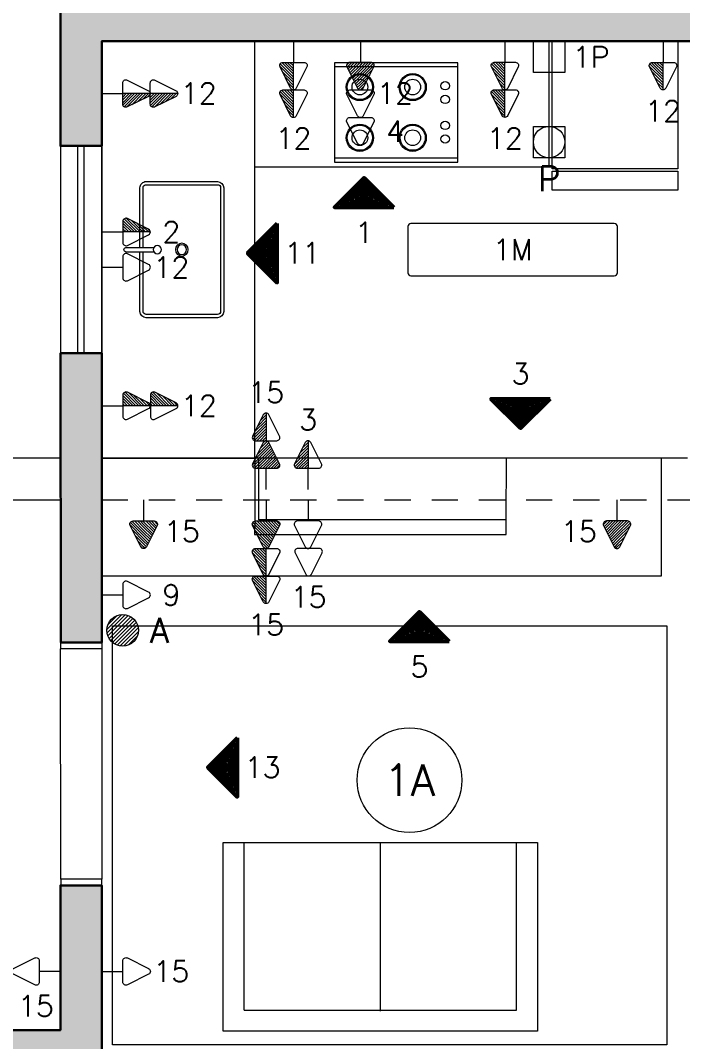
# Model space of a CAD drawing. Extents: x 0 to 175, y -16 to 63.
# Drawn here: x 53.84 to 57, y 22.375 to 27.249 of the extents above; entities that cross this region are included whole.
import ezdxf
from ezdxf.enums import TextEntityAlignment as Align

# ---------------------------------------------------------------- set-up
doc = ezdxf.new("R2010")
doc.units = 0
doc.header["$LTSCALE"] = 0.5
doc.header["$MEASUREMENT"] = 0
doc.linetypes.add('HIDDEN', pattern=[0.375, 0.25, -0.125])
doc.layers.get('0').update_dxf_attribs({"linetype": 'CONTINUOUS'})
doc.layers.add('ARQ - HATCH 01', color=172, linetype='CONTINUOUS', transparency=0.6)
for name, color, linetype, lineweight in [('ARQ - JAN01', 2, 'CONTINUOUS', 20), ('ARQ - PAR01', 172, 'CONTINUOUS', 30), ('ARQ - PAR02', 132, 'CONTINUOUS', 20), ('ARQ - POR01', 20, 'CONTINUOUS', 20), ('ELE01 - INTER', 100, 'CONTINUOUS', 15), ('ELE01 - INTER TXT', 100, 'CONTINUOUS', 9), ('ELE01 - LAMP', 50, 'CONTINUOUS', 20), ('ELE01 - LAMP TXT', 100, 'CONTINUOUS', 15), ('ELE01 - TOM 127V', 130, 'CONTINUOUS', 15), ('ELE01 - TOM 127V TXT', 130, 'CONTINUOUS', 15), ('ELE01 - TOM 220V', 242, 'CONTINUOUS', 15), ('ELE01 - TOM 220V TXT', 242, 'CONTINUOUS', 15), ('ELV00 - AUX01', 1, 'CONTINUOUS', 50), ('ELV01 - TXT02', 2, 'CONTINUOUS', 20)]:
    doc.layers.add(name, color=color, linetype=linetype, lineweight=lineweight)
for name, color, linetype, lineweight, transparency in [('ARQ - PISO', 121, 'CONTINUOUS', 9, 0.45), ('ARQ01', 144, 'CONTINUOUS', 9, 0.5), ('ELE01 - INTER HATCH', 100, 'CONTINUOUS', 15, 0.45)]:
    doc.layers.add(name, color=color, linetype=linetype, lineweight=lineweight, transparency=transparency)
doc.layers.add('ELE - GERAL', color=50, linetype='CONTINUOUS')
doc.styles.add('ROMANS', font='romans.shx')
doc.styles.get("Standard").update_dxf_attribs({"font": 'romans.shx'})
pattern_1 = [(314.9999999999988, (0, 0), (0.006629126073624026, 0.00662912607362374), [])]
pattern_2 = [(45, (0, 0), (-0.006629126073623883, 0.006629126073623883), [])]

# ---------------------------------------------------------------- blocks, each defined once
blk = doc.blocks.new('cuba')
for p, q in [((2011.101684271169, 1359.458452792846), (2010.761684271169, 1359.458452792846)), ((2010.731684271169, 1359.428452792846), (2010.731684271169, 1358.838452792846)), ((2010.746684271169, 1359.428452792846), (2010.746684271169, 1358.838452792846)), ((2011.101684271169, 1359.443452792846), (2010.761684271169, 1359.443452792846)), ((2011.116684271169, 1359.143443657885), (2011.116684271169, 1359.428443657666)), ((2011.131684271169, 1359.143443657885), (2011.131684271169, 1359.428434522915)), ((2011.19830642681, 1359.143443657885), (2011.065062115528, 1359.143443657886)), ((2011.19830642681, 1359.123443657876), (2011.065062115528, 1359.123443657876)), ((2011.116684271169, 1358.838452792846), (2011.116684271169, 1359.123443657876)), ((2011.131684271169, 1358.838452792846), (2011.131684271169, 1359.123443657876)), ((2010.761684271169, 1358.823452792846), (2011.101684271169, 1358.823452792846)), ((2010.761684271169, 1358.808452792846), (2011.101684271169, 1358.808452792846))]:
    blk.add_line(p, q)
for centre, radius in [((2010.931684271169, 1359.133504556221), 0.03048726652164079), ((2010.931684271169, 1359.133504556221), 0.02286544989123059), ((2011.04830642681, 1359.13344365788), 0.0195128958512214)]:
    blk.add_circle(centre, radius)
for centre, radius, start, end in [((2010.761684271169, 1359.428452792846), 0.03, 90, 180), ((2011.101684271169, 1359.428452792846), 0.03, 359.9651070061066, 90), ((2010.761684271169, 1359.428452792846), 0.015, 90, 180), ((2011.101684271169, 1359.428452792846), 0.015, 359.9651061888444, 90), ((2011.19830642681, 1359.13344365788), 0.01000000000476575, 270.0000000001303, 90.00000000013027), ((2010.761684271169, 1358.838452792846), 0.03, 180, 270), ((2010.761684271169, 1358.838452792846), 0.015, 180, 270), ((2011.101684271169, 1358.838452792846), 0.03, 270, 0), ((2011.101684271169, 1358.838452792846), 0.015, 270, 0)]:
    blk.add_arc(centre, radius, start, end)
blk = doc.blocks.new('*U310')
at = {"layer": 'ARQ - HATCH 01'}
h = blk.add_hatch(color=256, dxfattribs=at)
h.dxf.hatch_style = 1
h.paths.add_polyline_path([(2.531792526361556, 5.789666540174508), (2.400000000000005, 5.789798994974873), (2.400000000000005, 5.980000000000004), (2.200000000000017, 5.97999999999999), (2.200000000000017, 5.789999999999992), (2.102917818645934, 5.789999999999992), (2.102917818645934, 5.640000000000001), (2.531792526361556, 5.640000000000001)])
h.paths.add_polyline_path([(2.400000000000005, 7.129999999999981), (2.200000000000017, 7.129999999999981), (2.200000000000017, 6.779999999999995), (2.400000000000005, 6.779999999999995)])
h.paths.add_polyline_path([(12.15000000000001, 0.9882359776091931), (12.15000000000001, 5.780000000000001), (3.432092464206186, 5.789798994974873), (3.432092464206186, 5.639999999999986), (12.00000000000001, 5.639999999999986), (12.00000000000002, 1.13538374244466), (11.30673309611276, 1.13538374244466), (11.30673309611277, 0.9853837424446681), (12.00000000000001, 0.9882359776091931)])
h.paths.add_polyline_path([(9.470000000000013, 4.760000000000005), (8.539732668338658, 4.760000000000005), (8.539732668338644, 4.63000000000001), (9.240000000000009, 4.63000000000001), (9.240000000000009, 1.140000000000001), (8.940000000000012, 1.140000000000001), (8.940000000000012, 0.9882359776092082), (9.926251147672389, 0.9882359776092073), (9.92673309611277, 1.13538374244466), (9.470000000000013, 1.13538374244466)], flags=17)
h.paths.add_polyline_path([(7.700000000000016, 4.63000000000001), (7.739732668338653, 4.63000000000001), (7.739732668338654, 4.760000000000005), (7.570000000000022, 4.760000000000005), (7.570000000000022, 0.1499999999999915), (7.020000000000009, 0.1500000000000057), (7.020000000000024, 1.4210854715202e-14), (7.720000000000027, 1.332267629550188e-14), (7.720000000000027, 0.9882359776092065), (7.950000000000017, 0.9882359776092065), (7.950000000000017, 1.140000000000001), (7.700000000000017, 1.140000000000001)])
h.paths.add_polyline_path([(5.059999999999995, 1.270000000000011), (4.240139389066503, 1.269999999999997), (4.240139389066503, 1.072717872125835), (4.930000000000021, 1.072717872125836), (4.930000000000021, 0), (5.640000000000029, 0), (5.640000000000015, 0.1499999999999915), (5.060000000000016, 0.1499999999999915)])
h.paths.add_polyline_path([(0.2100000000000075, 5.640000000000001), (0.1300000000000092, 5.640000000000001), (0.1300000000000092, 6.97999999999999), (0.2199999999999984, 6.980000000000024), (0.2200000000000126, 7.129999999999995), (0, 7.129999999999995), (-4.440892098500626e-16, 1.072717872125836), (0.7100000000000075, 1.072717872125835), (0.7100000000000075, 1.269999999999996), (0.2100000000000075, 1.269999999999996)])
h.paths.add_polyline_path([(3.080000000000012, 1.269999999999996), (2.414314189844845, 1.269999999999996), (2.200000000000017, 1.269999999999996), (1.700000000000017, 1.269999999999996), (1.700000000000017, 1.072717872125835), (3.080000000000012, 1.074687612045253)])
h.paths.add_polyline_path([(5.060000000000016, 4.837696401779515), (4.935261200635324, 4.837696401779515), (4.935261200635324, 4.197696401779515), (5.060000000000016, 4.197696401779515)], flags=17)
for p, q in [((4.83526120063533, 3.24957311218616), (4.035261200635333, 3.24957311218616)), ((4.83526120063533, 1.949573112186148), (4.83526120063533, 3.24957311218616)), ((4.035261200635333, 2.599573112186154), (4.83973230797082, 2.599573112186154)), ((4.83526120063533, 1.949573112186148), (4.035261200635333, 1.949573112186148))]:
    blk.add_line(p, q)
at = {"linetype": 'HIDDEN'}
for points in [[(2.199314189844873, 3.940000000000001), (2.199314189844873, 5.640000000000001)], [(2.399314189844873, 1.269999999999996), (2.399314189844873, 5.640000000000001)]]:
    blk.add_lwpolyline(points, dxfattribs=at)
for points in [[(0.8197817497762112, 4.020011761847726), (0.8197817497762112, 3.420011761847732), (0.2106858101551548, 3.420011761847732), (0.2106858101551548, 4.020011761847726)], [(0.8297817497762112, 4.020011761847726), (0.9206858101551576, 4.020011761847726), (0.9206858101551576, 3.420011761847732), (0.8297817497762112, 3.420011761847732)], [(3.000000000000017, 3.967696401779531), (5.000000000000017, 3.967696401779515), (4.999999999999996, 1.321655521081019), (2.999999999999996, 1.321655521081035)], [(2.199314189844873, 3.940000000000001), (2.764314189844845, 3.940000000000001), (2.764314189844845, 1.269999999999996), (2.199314189844873, 1.269999999999996)], [(2.494319210602293, 2.019999999999984), (2.200000000000017, 2.019999999999984), (2.200000000000017, 1.999999999999984), (2.494319210602293, 1.999999999999984), (2.564317908924436, 1.999573112186154), (2.564317908924436, 3.199573112186154), (2.494319210602293, 3.199999999999984)], [(0.3129720420447959, 2.381117698315653), (0.7870279579552082, 2.381117698315653), (0.7870279579552082, 2.970173614226438), (0.3129720420447959, 2.970173614226438)]]:
    blk.add_lwpolyline(points, close=True)
for points in [[(0.810000000000016, 1.999999999999984), (0.810000000000016, 3.404999999999987), (0.2100000000000075, 3.404999999999987)], [(4.935261200635324, 3.349573112186154), (4.935261200635324, 1.849573112186154), (4.035261200635333, 1.849573112186154), (4.035261200635333, 3.349573112186154), (4.935261200635324, 3.349573112186154)], [(2.494319210602293, 3.199999999999984), (2.199314189844873, 3.201799091288805)], [(0.3329720420447959, 2.970173614226438), (0.3329720420447959, 2.381117698315653)], [(0.7670279579552082, 2.381117698315653), (0.7670279579552082, 2.970173614226438)], [(0.2100000000000075, 1.269999999999996), (2.200000000000017, 1.269999999999996), (2.200000000000017, 1.999999999999984), (0.2100000000000075, 1.999999999999984)]]:
    blk.add_lwpolyline(points)
for centre, radius in [((0.4229720420449232, 2.909159635249067), 0.02), ((0.4879720420449778, 2.909159635249067), 0.02), ((0.6120279579550263, 2.909159635249067), 0.02), ((0.6770279579550809, 2.909159635249067), 0.02), ((0.4289860210224581, 2.754159635248867), 0.065), ((0.4289860210224581, 2.754159635248867), 0.06), ((0.4289860210224581, 2.754159635248867), 0.03749999999999998), ((0.671013978977546, 2.754159635248867), 0.065), ((0.671013978977546, 2.754159635248867), 0.06), ((0.671013978977546, 2.754159635248867), 0.03749999999999998), ((0.4289860210224581, 2.502131677293333), 0.065), ((0.4289860210224581, 2.502131677293333), 0.06), ((0.4289860210224581, 2.502131677293333), 0.03749999999999998), ((0.6710139789773186, 2.502131677293561), 0.065), ((0.6710139789773186, 2.502131677293561), 0.06), ((0.6710139789773186, 2.502131677293561), 0.03749999999999998)]:
    blk.add_circle(centre, radius)
at = {"layer": 'ARQ - JAN01'}
blk.add_lwpolyline([(0.7100000000000075, 1.269999999999996), (0.7100000000000075, 1.072717872125835), (1.700000000000017, 1.072717872125835), (1.700000000000017, 1.269999999999996)], close=True, dxfattribs=at)
for points in [[(1.700000000000016, 1.186358936062916), (0.7100000000000073, 1.186358936062901)], [(1.700000000000017, 1.156358936062916), (0.7100000000000077, 1.156358936062902)]]:
    blk.add_lwpolyline(points, dxfattribs=at)
at = {"layer": 'ARQ - PAR01'}
for points in [[(0.2100000000000075, 5.640000000000001), (0.1300000000000092, 5.640000000000001), (0.1300000000000092, 6.97999999999999), (0.2199999999999984, 6.980000000000024), (0.2200000000000126, 7.129999999999995), (0, 7.129999999999995), (-4.440892098500626e-16, 1.072717872125836), (0.7100000000000075, 1.072717872125835), (0.7100000000000075, 1.269999999999996), (0.2100000000000075, 1.269999999999996)], [(3.080000000000012, 1.269999999999996), (2.414314189844845, 1.269999999999996), (2.200000000000017, 1.269999999999996), (1.700000000000017, 1.269999999999996), (1.700000000000017, 1.072717872125835), (3.080000000000012, 1.074687612045253)], [(5.059999999999995, 1.270000000000011), (4.240139389066503, 1.269999999999997), (4.240139389066503, 1.072717872125835), (4.930000000000021, 1.072717872125836), (4.930000000000021, 0), (5.640000000000029, 0), (5.640000000000015, 0.1499999999999915), (5.060000000000016, 0.1499999999999915)]]:
    blk.add_lwpolyline(points, close=True, dxfattribs=at)
at = {"layer": 'ARQ - PAR02'}
blk.add_lwpolyline([(2.400000000000019, 1.072717872125835), (2.200000000000017, 1.072717872125835), (2.200000000000017, 0.269999999999996), (4.930000000000021, 0.269999999999996), (4.930000000000021, 0.4699999999999847), (2.400000000000019, 0.4699999999999847), (2.400000000000019, 1.072717872125835)], dxfattribs=at)
at = {"layer": 'ARQ - PISO'}
for p, q in [((4.209860610933513, 1.271655521081019), (3.110278778133001, 1.271655521081019)), ((4.209860610933513, 1.074688009958599), (3.110278778133001, 1.073032488877577))]:
    blk.add_line(p, q, dxfattribs=at)
at = {"layer": 'ARQ - POR01'}
for points in [[(3.080000000000012, 1.269999999999996), (3.110278778133001, 1.269999999999996), (3.110278778133001, 1.074688009958599), (3.080000000000012, 1.074688009958599)], [(4.240139389066503, 1.269999999999996), (4.209860610933513, 1.269999999999996), (4.209860610933513, 1.074688009958599), (4.240139389066503, 1.074688009958599)]]:
    blk.add_lwpolyline(points, close=True, dxfattribs=at)
at = {"xscale": -1, "rotation": 90}
blk.add_blockref('cuba', (1360.338452792847, 2012.584045093037), dxfattribs=at)
blk = doc.blocks.new('*U145')
at = {"lineweight": 9}
h = blk.add_hatch(dxfattribs=at)
h.set_pattern_fill('ANSI31', color=256, scale=0.075, angle=-90.00000000000124)
h.set_pattern_definition(pattern_1)
h.paths.add_polyline_path([(-5.004641653690577e-15, -0.2322792761513788, -0.2840790438404123), (-0.013416407864956, -0.2239874800839073), (-0.06414589803358542, -0.122528499746643, -0.5575365158350513), (-0.05072949016846345, -0.1008202958139453), (-2.17323519046193e-15, -0.1008202958139464)])
blk.add_line((-5.003774291952589e-15, -0.2322792761513788), (-2.171500466985953e-15, -0.1008202958139464))
blk.add_lwpolyline([(0, 0), (-2.171500466985953e-15, -0.1008202958139464)])
blk.add_lwpolyline([(0.06414589803374769, -0.1225284997464471), (0.01341640786499391, -0.2239874800839492, -0.6180339887498951), (-0.01341640786500355, -0.2239874800839486), (-0.06414589803375295, -0.1225284997464443, -0.5575365158350511), (-0.05072949016875373, -0.1008202958139453), (0.05072949016874941, -0.1008202958139475, -0.5575365158350514)], format="xyb", close=True)
blk = doc.blocks.new('*U169')
blk.add_lwpolyline([(0.06414589803374758, -0.1225284997464472), (0.01341640786499371, -0.2239874800839492, -0.6180339887498951), (-0.01341640786500375, -0.2239874800839486), (-0.06414589803375306, -0.1225284997464443, -0.5575365158350511), (-0.05072949016875383, -0.1008202958139452), (0.05072949016874932, -0.1008202958139475, -0.5575365158350514)], format="xyb", close=True)
blk = doc.blocks.new('*U147')
at = {"lineweight": 9}
h = blk.add_hatch(dxfattribs=at)
h.set_pattern_fill('ANSI31', color=256, scale=0.075, angle=-90.00000000000124)
h.set_pattern_definition(pattern_1)
h.paths.add_polyline_path([(-4.996003610813204e-15, -0.2322792761513788, -0.2840790438404123), (-0.01341640786495601, -0.2239874800839073), (-0.06414589803358539, -0.122528499746643, -0.5575365158350513), (-0.05072949016846345, -0.1008202958139452), (-2.164934898019055e-15, -0.1008202958139464)])
blk.add_line((-4.996003610813204e-15, -0.2322792761513788), (-2.164934898019055e-15, -0.1008202958139464))
blk.add_lwpolyline([(0.0641458980337477, -0.1225284997464471), (0.0134164078649939, -0.2239874800839492, -0.6180339887498951), (-0.01341640786500356, -0.2239874800839486), (-0.06414589803375292, -0.1225284997464443, -0.5575365158350511), (-0.05072949016875372, -0.1008202958139452), (0.05072949016874942, -0.1008202958139475, -0.5575365158350514)], format="xyb", close=True)
blk = doc.blocks.new('*U170')
blk.add_lwpolyline([(0.0641458980337477, -0.1225284997464471), (0.01341640786499393, -0.2239874800839492, -0.6180339887498951), (-0.01341640786500353, -0.2239874800839486), (-0.06414589803375292, -0.1225284997464443, -0.5575365158350511), (-0.05072949016875372, -0.1008202958139452), (0.05072949016874939, -0.1008202958139475, -0.5575365158350514)], format="xyb", close=True)
blk = doc.blocks.new('*U148')
at = {"lineweight": 9}
h = blk.add_hatch(dxfattribs=at)
h.set_pattern_fill('ANSI31', color=256, scale=0.075)
h.set_pattern_definition(pattern_2)
h.paths.add_polyline_path([(0.2322792761513788, 0, -0.2840790438404123), (0.2239874800839076, -0.01341640786495117), (0.1225284997466444, -0.06414589803358278, -0.5575365158350513), (0.1008202958139464, -0.05072949016846127), (0.1008202958139464, 0)])
blk.add_line((0.2322792761513788, 0), (0.1008202958139464, 0))
blk.add_lwpolyline([(0.1225284997464457, 0.06414589803375031), (0.2239874800839489, 0.01341640786499873, -0.6180339887498951), (0.2239874800839489, -0.01341640786499873), (0.1225284997464457, -0.06414589803375031, -0.5575365158350511), (0.1008202958139464, -0.05072949016875156), (0.1008202958139464, 0.05072949016875158, -0.5575365158350514)], format="xyb", close=True)
blk.add_lwpolyline([(0, 0), (0.1008202958139464, 0)])
blk = doc.blocks.new('*U146')
at = {"lineweight": 9}
h = blk.add_hatch(dxfattribs=at)
h.set_pattern_fill('ANSI31', color=256, scale=0.075)
h.set_pattern_definition(pattern_2)
h.paths.add_polyline_path([(0.2322792761513788, 0, -0.2840790438404123), (0.2239874800839076, -0.01341640786495119), (0.1225284997466444, -0.06414589803358278, -0.5575365158350513), (0.1008202958139464, -0.05072949016846129), (0.1008202958139464, 0)])
blk.add_line((0.2322792761513788, 0), (0.1008202958139464, 0))
blk.add_lwpolyline([(0.1225284997464458, 0.06414589803375031), (0.2239874800839489, 0.01341640786499873, -0.6180339887498951), (0.2239874800839489, -0.01341640786499873), (0.1225284997464457, -0.06414589803375031, -0.5575365158350511), (0.1008202958139464, -0.05072949016875156), (0.1008202958139464, 0.05072949016875161, -0.5575365158350514)], format="xyb", close=True)
blk = doc.blocks.new('*U149')
at = {"lineweight": 9}
h = blk.add_hatch(dxfattribs=at)
h.set_pattern_fill('ANSI31', color=256, scale=0.075, angle=-90.00000000000124)
h.set_pattern_definition(pattern_1)
h.paths.add_polyline_path([(-5.004641653690577e-15, -0.2322792761513788, -0.2840790438404123), (-0.013416407864956, -0.2239874800839073), (-0.06414589803358542, -0.122528499746643, -0.5575365158350513), (-0.05072949016846345, -0.1008202958139453), (-2.17323519046193e-15, -0.1008202958139464)])
h = blk.add_hatch(dxfattribs=at)
h.set_pattern_fill('ANSI31', color=256, scale=0.075, angle=-90.00000000000124)
h.set_pattern_definition(pattern_1)
h.paths.add_polyline_path([(-5.002215476440282e-15, -0.2322792761513788, 0.2840790438404123), (0.01341640786494635, -0.2239874800839079), (0.06414589803358015, -0.1225284997466458, 0.5575365158350513), (0.0507294901684591, -0.1008202958139475), (-2.170809013211634e-15, -0.1008202958139464)])
blk.add_lwpolyline([(0, 0), (-2.171500466985953e-15, -0.1008202958139464)])
blk.add_lwpolyline([(0.06414589803374769, -0.1225284997464471), (0.01341640786499391, -0.2239874800839492, -0.6180339887498951), (-0.01341640786500355, -0.2239874800839486), (-0.06414589803375295, -0.1225284997464443, -0.5575365158350511), (-0.05072949016875373, -0.1008202958139453), (0.05072949016874941, -0.1008202958139475, -0.5575365158350514)], format="xyb", close=True)
blk = doc.blocks.new('*U150')
at = {"lineweight": 9}
h = blk.add_hatch(dxfattribs=at)
h.set_pattern_fill('ANSI31', color=256, scale=0.075, angle=-90.00000000000124)
h.set_pattern_definition(pattern_1)
h.paths.add_polyline_path([(-4.996003610813204e-15, -0.2322792761513788, -0.2840790438404123), (-0.01341640786495601, -0.2239874800839073), (-0.06414589803358539, -0.122528499746643, -0.5575365158350513), (-0.05072949016846345, -0.1008202958139452), (-2.164934898019055e-15, -0.1008202958139464)])
blk.add_line((-4.996003610813204e-15, -0.2322792761513788), (-2.164934898019055e-15, -0.1008202958139464))
blk.add_lwpolyline([(0.06414589803374769, -0.1225284997464471), (0.0134164078649939, -0.2239874800839492, -0.6180339887498951), (-0.01341640786500356, -0.2239874800839486), (-0.06414589803375292, -0.1225284997464443, -0.5575365158350511), (-0.05072949016875372, -0.1008202958139452), (0.05072949016874942, -0.1008202958139475, -0.5575365158350514)], format="xyb", close=True)
blk = doc.blocks.new('*U181')
at = {"lineweight": 9}
h = blk.add_hatch(dxfattribs=at)
h.set_pattern_fill('ANSI31', color=256, scale=0.075, angle=-90.00000000000124)
h.set_pattern_definition(pattern_1)
h.paths.add_polyline_path([(-5.004641653690577e-15, -0.2322792761513788, -0.2840790438404123), (-0.013416407864956, -0.2239874800839073), (-0.06414589803358542, -0.122528499746643, -0.5575365158350513), (-0.05072949016846345, -0.1008202958139453), (-2.17323519046193e-15, -0.1008202958139464)])
blk.add_line((-5.003774291952589e-15, -0.2322792761513788), (-2.171500466985953e-15, -0.1008202958139464))
blk.add_lwpolyline([(0.06414589803374769, -0.1225284997464471), (0.01341640786499391, -0.2239874800839492, -0.6180339887498951), (-0.01341640786500355, -0.2239874800839486), (-0.06414589803375295, -0.1225284997464443, -0.5575365158350511), (-0.05072949016875373, -0.1008202958139453), (0.05072949016874941, -0.1008202958139475, -0.5575365158350514)], format="xyb", close=True)
blk = doc.blocks.new('*U153')
blk.add_lwpolyline([(0, 0), (-2.164934898019055e-15, -0.1008202958139464)])
blk.add_lwpolyline([(0.06414589803374769, -0.1225284997464471), (0.01341640786499392, -0.2239874800839492, -0.6180339887498951), (-0.01341640786500356, -0.2239874800839486), (-0.06414589803375295, -0.1225284997464443, -0.5575365158350511), (-0.05072949016875372, -0.1008202958139453), (0.05072949016874942, -0.1008202958139475, -0.5575365158350514)], format="xyb", close=True)
blk = doc.blocks.new('*U142')
at = {"lineweight": 9}
h = blk.add_hatch(dxfattribs=at)
h.set_pattern_fill('ANSI31', color=256, scale=0.075)
h.set_pattern_definition([(44.99999999999999, (0, 0), (-0.006629126073623883, 0.006629126073623883), [])])
h.paths.add_polyline_path([(0.2322792761513792, 0, -0.2840790438404123), (0.2239874800839079, -0.01341640786495191), (0.122528499746644, -0.06414589803358339, -0.5575365158350513), (0.1008202958139464, -0.05072949016846096), (0.1008202958139464, 0)])
blk.add_line((0.2322792761513792, 0), (0.1008202958139464, 0))
blk.add_lwpolyline([(0.122528499746446, 0.06414589803375037), (0.2239874800839488, 0.01341640786499809, -0.6180339887498951), (0.2239874800839488, -0.01341640786499809), (0.122528499746446, -0.06414589803375037, -0.5575365158350511), (0.1008202958139464, -0.05072949016875228), (0.1008202958139464, 0.05072949016875228, -0.5575365158350514)], format="xyb", close=True)
blk.add_lwpolyline([(0, 0), (0.1008202958139464, 0)])
blk = doc.blocks.new('*U172')
blk.add_lwpolyline([(0.122528499746446, 0.06414589803375037), (0.2239874800839488, 0.01341640786499809, -0.6180339887498951), (0.2239874800839488, -0.01341640786499809), (0.122528499746446, -0.06414589803375037, -0.5575365158350511), (0.1008202958139464, -0.05072949016875228), (0.1008202958139464, 0.05072949016875228, -0.5575365158350514)], format="xyb", close=True)
blk.add_lwpolyline([(0, 0), (0.1008202958139464, 0)])
blk = doc.blocks.new('*U163')
at = {"lineweight": 9}
h = blk.add_hatch(dxfattribs=at)
h.set_pattern_fill('ANSI31', color=256, scale=0.075)
h.set_pattern_definition(pattern_2)
h.paths.add_polyline_path([(0.2322792761513788, 0, -0.2840790438404123), (0.2239874800839076, -0.01341640786495117), (0.1225284997466444, -0.06414589803358278, -0.5575365158350513), (0.1008202958139464, -0.05072949016846127), (0.1008202958139464, 0)])
blk.add_line((0.2322792761513788, 0), (0.1008202958139464, 0))
blk.add_lwpolyline([(0.1225284997464457, 0.06414589803375031), (0.2239874800839489, 0.01341640786499873, -0.6180339887498951), (0.2239874800839489, -0.01341640786499873), (0.1225284997464457, -0.06414589803375031, -0.5575365158350511), (0.1008202958139464, -0.05072949016875156), (0.1008202958139464, 0.05072949016875158, -0.5575365158350514)], format="xyb", close=True)
blk.add_lwpolyline([(0, 0), (0.1008202958139464, 0)])
blk = doc.blocks.new('*U177')
at = {"lineweight": 9}
h = blk.add_hatch(dxfattribs=at)
h.set_pattern_fill('ANSI31', color=256, scale=0.075)
h.set_pattern_definition(pattern_2)
h.paths.add_polyline_path([(0.2322792761513788, 0, 0.2840790438404123), (0.2239874800839076, 0.01341640786495119), (0.1225284997466444, 0.06414589803358278, 0.5575365158350513), (0.1008202958139464, 0.05072949016846129), (0.1008202958139464, 0)])
h = blk.add_hatch(dxfattribs=at)
h.set_pattern_fill('ANSI31', color=256, scale=0.075)
h.set_pattern_definition(pattern_2)
h.paths.add_polyline_path([(0.2322792761513788, 0, -0.2840790438404123), (0.2239874800839076, -0.01341640786495119), (0.1225284997466444, -0.06414589803358278, -0.5575365158350513), (0.1008202958139464, -0.05072949016846129), (0.1008202958139464, 0)])
blk.add_lwpolyline([(0.1225284997464458, 0.06414589803375031), (0.2239874800839489, 0.01341640786499873, -0.6180339887498951), (0.2239874800839489, -0.01341640786499873), (0.1225284997464457, -0.06414589803375031, -0.5575365158350511), (0.1008202958139464, -0.05072949016875156), (0.1008202958139464, 0.05072949016875161, -0.5575365158350514)], format="xyb", close=True)
blk.add_lwpolyline([(0, 0), (0.1008202958139464, 0)])
blk = doc.blocks.new('*U228')
at = {"lineweight": 9}
h = blk.add_hatch(dxfattribs=at)
h.set_pattern_fill('ANSI31', color=256, scale=0.075)
h.set_pattern_definition(pattern_2)
h.paths.add_polyline_path([(0.2322792761513788, 0, -0.2840790438404123), (0.2239874800839076, -0.01341640786495119), (0.1225284997466444, -0.06414589803358278, -0.5575365158350513), (0.1008202958139464, -0.05072949016846129), (0.1008202958139464, 0)])
blk.add_line((0.2322792761513788, 0), (0.1008202958139464, 0))
blk.add_lwpolyline([(0.1225284997464458, 0.06414589803375031), (0.2239874800839489, 0.01341640786499873, -0.6180339887498951), (0.2239874800839489, -0.01341640786499873), (0.1225284997464457, -0.06414589803375031, -0.5575365158350511), (0.1008202958139464, -0.05072949016875156), (0.1008202958139464, 0.05072949016875161, -0.5575365158350514)], format="xyb", close=True)
blk = doc.blocks.new('*U144')
blk.add_lwpolyline([(0.122528499746446, 0.06414589803375037), (0.2239874800839488, 0.01341640786499809, -0.6180339887498951), (0.2239874800839488, -0.01341640786499809), (0.122528499746446, -0.06414589803375037, -0.5575365158350511), (0.1008202958139464, -0.05072949016875228), (0.1008202958139464, 0.05072949016875228, -0.5575365158350514)], format="xyb", close=True)
blk.add_lwpolyline([(0, 0), (0.1008202958139464, 0)])
blk = doc.blocks.new('*U178')
blk.add_lwpolyline([(0, 0), (-2.248201624865942e-15, -0.1008202958139464)])
blk.add_lwpolyline([(0.06414589803374758, -0.1225284997464472), (0.01341640786499371, -0.2239874800839492, -0.6180339887498951), (-0.01341640786500375, -0.2239874800839486), (-0.06414589803375306, -0.1225284997464443, -0.5575365158350511), (-0.05072949016875383, -0.1008202958139452), (0.05072949016874932, -0.1008202958139475, -0.5575365158350514)], format="xyb", close=True)
blk = doc.blocks.new('*U180')
at = {"lineweight": 9}
h = blk.add_hatch(dxfattribs=at)
h.set_pattern_fill('ANSI31', color=256, scale=0.075, angle=-90.00000000000124)
h.set_pattern_definition(pattern_1)
h.paths.add_polyline_path([(-4.996003610813204e-15, -0.2322792761513788, -0.2840790438404123), (-0.01341640786495601, -0.2239874800839073), (-0.06414589803358542, -0.122528499746643, -0.5575365158350513), (-0.05072949016846345, -0.1008202958139453), (-2.164934898019055e-15, -0.1008202958139464)])
h = blk.add_hatch(dxfattribs=at)
h.set_pattern_fill('ANSI31', color=256, scale=0.075, angle=-90.00000000000124)
h.set_pattern_definition(pattern_1)
h.paths.add_polyline_path([(-4.996003610813204e-15, -0.2322792761513788, 0.2840790438404123), (0.01341640786494636, -0.2239874800839079), (0.06414589803358015, -0.1225284997466458, 0.5575365158350513), (0.0507294901684591, -0.1008202958139475), (-2.164934898019055e-15, -0.1008202958139464)])
blk.add_lwpolyline([(0, 0), (-2.164934898019055e-15, -0.1008202958139464)])
blk.add_lwpolyline([(0.06414589803374769, -0.1225284997464471), (0.0134164078649939, -0.2239874800839492, -0.6180339887498951), (-0.01341640786500356, -0.2239874800839486), (-0.06414589803375295, -0.1225284997464443, -0.5575365158350511), (-0.05072949016875372, -0.1008202958139453), (0.05072949016874942, -0.1008202958139475, -0.5575365158350514)], format="xyb", close=True)
blk = doc.blocks.new('*U151')
blk.add_lwpolyline([(0.0641458980337477, -0.1225284997464471), (0.0134164078649939, -0.2239874800839492, -0.6180339887498951), (-0.01341640786500356, -0.2239874800839486), (-0.06414589803375292, -0.1225284997464443, -0.5575365158350511), (-0.05072949016875372, -0.1008202958139452), (0.05072949016874942, -0.1008202958139475, -0.5575365158350514)], format="xyb", close=True)
blk = doc.blocks.new('*U152')
blk.add_lwpolyline([(0, 0), (-2.171500466985953e-15, -0.1008202958139464)])
blk.add_lwpolyline([(0.06414589803374769, -0.1225284997464471), (0.01341640786499391, -0.2239874800839492, -0.6180339887498951), (-0.01341640786500355, -0.2239874800839486), (-0.06414589803375295, -0.1225284997464443, -0.5575365158350511), (-0.05072949016875373, -0.1008202958139453), (0.05072949016874941, -0.1008202958139475, -0.5575365158350514)], format="xyb", close=True)
blk = doc.blocks.new('*U308')
at = {"layer": 'ELE01 - INTER HATCH'}
h = blk.add_hatch(dxfattribs=at)
h.set_pattern_fill('ANSI31', color=256, scale=0.1)
h.set_pattern_definition([(45, (0, -0.03509989291672611), (-0.008838834764831846, 0.008838834764831846), [])])
edge = h.paths.add_edge_path()
edge.add_arc((0.2972821278741682, -3.022105470810722), 0.07500000000000001, 0, 360)
at = {"layer": 'ELE01 - INTER'}
blk.add_lwpolyline([(2.407282127874151, -0.616643909095305), (2.407282127874151, -0.7666439090953048), (2.257282127874152, -0.7666439090953048), (2.257282127874152, -0.6166439090953049)], close=True, dxfattribs=at)
for centre in [(2.332282127874151, -0.6916439090953048), (0.2972821278741682, -3.022105470810722)]:
    blk.add_circle(centre, 0.07500000000000001, dxfattribs=at)
at = {"layer": 'ELE01 - LAMP'}
blk.add_lwpolyline([(2.407282127874151, -0.2100000000000082), (2.407282127874151, -0.3600000000000081), (2.257282127874152, -0.3600000000000081), (2.257282127874152, -0.2100000000000081)], close=True, dxfattribs=at)
blk.add_lwpolyline([(1.673291109952301, -1.330000000003495), (2.643291109952301, -1.330000000003522, 0.4142135623731034), (2.658291109952302, -1.315000000003522), (2.658291109952302, -1.095000000003494, 0.414213562373095), (2.643291109952302, -1.080000000003494), (1.673291109952302, -1.080000000003494, 0.414213562373095), (1.658291109952302, -1.095000000003494), (1.658291109952302, -1.315000000003495, 0.4142135623730867)], format="xyb", close=True, dxfattribs=at)
blk.add_circle((1.666130328763927, -3.737157094922424), 0.2499999999999997, dxfattribs=at)
at = {"layer": 'ARQ01', "rotation": 270}
blk.add_blockref('*U310', (-1.072717872125835, 0), dxfattribs=at)
at = {"layer": 'ELE01 - TOM 127V'}
for name, p in [('*U145', (1.112323186591908, -0.2106858101552831)), ('*U145', (2.121354956009611, -0.210000000000008)), ('*U145', (2.87613234613633, -0.2106858101552831)), ('*U148', (0.1964993801460793, -0.460000000000008)), ('*U146', (0.3279583604835068, -0.460000000000008)), ('*U147', (1.112323186591908, -0.3421447904927248)), ('*U169', (1.431691226539606, -0.3421447904927142)), ('*U147', (2.121354956009611, -0.3414589803374355)), ('*U149', (0.3972821278741601, -2.399314189844874)), ('*U180', (0.9817801770795427, -2.399314189844876)), ('*U181', (0.9817801770795427, -2.530773170182308)), ('*U150', (0.9817801770795427, -2.662232150519722)), ('*U144', (0.1972821278741606, -4.650069694533249))]:
    blk.add_blockref(name, p, dxfattribs=at)
at = {"layer": 'ELE01 - TOM 127V', "xscale": -1}
for p in [(1.431691226539598, -0.2106858101552831), (2.656428352246476, -2.399314189844874)]:
    blk.add_blockref('*U149', p, dxfattribs=at)
for name, p, rotation in [('*U172', (0.1973085761818254, -1.289057861877509), 180), ('*U148', (0.1972821278741601, -1.950000000000017), 180), ('*U146', (0.3287411082115876, -1.950000000000017), 180), ('*U228', (0.9817801770795427, -2.217855209507439), 270), ('*U177', (0.9817801770795427, -2.349314189844871), 270), ('*U163', (1.181780177079543, -2.349314189844876), 270), ('*U152', (1.181780177079542, -2.39931418984488), 359.9999999999975), ('*U151', (1.184628273855784, -2.530500299731308), 359.9999999999975)]:
    blk.add_blockref(name, p, dxfattribs=dict(at, rotation=rotation))
at = {"layer": 'ELE01 - TOM 127V', "rotation": 270.0000000000002}
blk.add_blockref('*U178', (-2.144023333708655e-16, -4.650069694533252), dxfattribs=at)
at = {"layer": 'ELE01 - TOM 220V', "xscale": -1}
for name, p, rotation in [('*U142', (0.1972821278741606, -1.120838611375248), 180), ('*U153', (0.1972821278744176, -2.853363393086838), 89.99999999999905)]:
    blk.add_blockref(name, p, dxfattribs=dict(at, rotation=rotation))
at = {"layer": 'ELE01 - TOM 220V TXT'}
blk.add_blockref('*U170', (1.431691226539598, -0.4736037708301453), dxfattribs=at)
at = {"layer": 'ELE01 - INTER TXT', "char_height": 0.12, "attachment_point": 5}
for s, width, insert in [('P', 0.048591202407124, (2.332282127874151, -0.8666439090953162)), ('A', 0.12, (0.4722821278741796, -3.022105470810722))]:
    blk.add_mtext_dynamic_manual_height_columns(s, width=width, gutter_width=12.5, heights=[0], dxfattribs=dict(at, insert=insert))
at = {"layer": 'ELE01 - LAMP TXT', "style": 'ROMANS'}
for s, height, p in [('1M', 0.1, (2.158291109952941, -1.205000000003238)), ('1A', 0.15, (1.666130328763927, -3.737157094922424))]:
    blk.add_text(s, height=height, dxfattribs=at).set_placement(p, align=Align.MIDDLE_CENTER)
at = {"layer": 'ELE01 - LAMP TXT', "insert": (2.532282127874169, -0.285000000000009), "char_height": 0.1, "attachment_point": 5, "style": 'ROMANS'}
blk.add_mtext_dynamic_manual_height_columns('1P', width=0.048591202407124, gutter_width=12.5, heights=[0], dxfattribs=at)
at = {"layer": 'ELE01 - TOM 127V TXT', "char_height": 0.1, "attachment_point": 5}
for s, insert in [('12', (0.6602376366348892, -0.4596160336942603)), ('12', (1.597228733555326, -0.4592389173110689)), ('12', (2.87613234613633, -0.5429650863066655)), ('12', (1.112323186591908, -0.6744240666441073)), ('12', (2.121354956009611, -0.6737382564888179)), ('12', (0.5295878523332078, -1.289441828183257)), ('15', (0.9821641433852937, -1.885575933356056)), ('12', (0.6610203843629701, -1.950000000000017)), ('3', (1.182164143385293, -2.017034913693494)), ('15', (0.5794774322001435, -2.549398161670259)), ('15', (2.474233047920493, -2.549398161670259)), ('15', (1.18462827385577, -2.862779575882676)), ('15', (0.9817801770795427, -2.994511426671085)), ('15', (0.5295878523333358, -4.649685728227501)), ('15', (-0.117094126818355, -4.815607201548974))]:
    blk.add_mtext_dynamic_manual_height_columns(s, width=0.048591202407124, gutter_width=12.5, heights=[0], dxfattribs=dict(at, insert=insert))
at = {"layer": 'ELE01 - TOM 220V TXT', "char_height": 0.1, "attachment_point": 5}
for s, insert in [('4', (1.597420716708193, -0.6401535568128089)), ('2', (0.529561404025543, -1.121222577680996)), ('9', (0.5295614040256721, -2.853747359392585))]:
    blk.add_mtext_dynamic_manual_height_columns(s, width=0.048591202407124, gutter_width=12.5, heights=[0], dxfattribs=dict(at, insert=insert))
blk = doc.blocks.new('*U221')
at = {"layer": 'ELV00 - AUX01'}
blk.add_lwpolyline([(0.1414213562373069, -0.04714045207910308), (4.766226963449732e-15, 0.09428090415820616), (-0.1414213562373116, -0.04714045207910308)], close=True, dxfattribs=at)
for points in [[(0.1087436867076445, -0.02860491817317043), (0.003535533905937033, 0.07660323462854239, 0.4142135623730948), (-0.003535533905928452, 0.07660323462854254), (-0.1087436867076465, -0.02860491817317027, 0.6681786379193075), (-0.1052081528017139, -0.03714045207910308), (0.1052081528017117, -0.03714045207910308, 0.6681786379192894)], [(0.08460155108391448, -0.01860491817317045), (0.003535533905936672, 0.06246109900481144, 0.4142135623730949), (-0.003535533905928796, 0.06246109900481162), (-0.0846015510839148, -0.01860491817317032, 0.668178637919308), (-0.08106601717798215, -0.02714045207910312), (0.08106601717798165, -0.02714045207910308, 0.6681786379192899)], [(0.06045941546018444, -0.008604918173170476), (0.003535533905936326, 0.04831896338108051, 0.4142135623730951), (-0.003535533905929136, 0.04831896338108069), (-0.06045941546018298, -0.00860491817317032, 0.6681786379193079), (-0.05692388155425034, -0.01714045207910313), (0.05692388155425161, -0.01714045207910311, 0.6681786379192898)], [(0.03631727983645437, 0.001395081826829511), (0.003535533905935972, 0.03417682775734956, 0.4142135623730951), (-0.003535533905929492, 0.03417682775734974), (-0.03631727983645119, 0.001395081826829683, 0.6681786379193079), (-0.03278174593051855, -0.007140452079103134), (0.03278174593052156, -0.007140452079103122, 0.6681786379192898)], [(0.01217514421272429, 0.01139508182682951), (0.003535533905935611, 0.02003469213361862, 0.414213562373095), (-0.003535533905929851, 0.0200346921336188), (-0.0121751442127194, 0.01139508182682968, 0.6681786379193079), (-0.008639610306786753, 0.002859547920896867), (0.008639610306791471, 0.00285954792089687, 0.6681786379192899)]]:
    blk.add_lwpolyline(points, format="xyb", close=True, dxfattribs=at)
at = {"layer": 'ELV01 - TXT02', "style": 'ROMANS'}
blk.add_attdef('NOME', text='', height=0.1, dxfattribs=at).set_placement((-2.387672140161391e-15, -0.1671404520791027), align=Align.MIDDLE_CENTER)
blk = doc.blocks.new('*U224')
at = {"layer": 'ELV00 - AUX01'}
blk.add_lwpolyline([(0.04714045207910311, 0.1414213562373069), (-0.09428090415820616, 4.798245134551848e-15), (0.04714045207910306, -0.1414213562373116)], close=True, dxfattribs=at)
for points in [[(0.02860491817317046, 0.1087436867076446), (-0.07660323462854239, 0.003535533905937051, 0.4142135623730948), (-0.07660323462854254, -0.003535533905928426), (0.02860491817317024, -0.1087436867076466, 0.6681786379193075), (0.03714045207910308, -0.1052081528017139), (0.0371404520791031, 0.1052081528017117, 0.6681786379192894)], [(0.01860491817317046, 0.08460155108391448), (-0.06246109900481145, 0.003535533905936684, 0.4142135623730949), (-0.06246109900481164, -0.00353553390592877), (0.01860491817317031, -0.08460155108391482, 0.668178637919308), (0.02714045207910309, -0.08106601717798215), (0.02714045207910312, 0.08106601717798165, 0.6681786379192899)], [(0.008604918173170493, 0.06045941546018445), (-0.04831896338108051, 0.003535533905936344, 0.4142135623730951), (-0.0483189633810807, -0.003535533905929113), (0.008604918173170318, -0.060459415460183, 0.6681786379193079), (0.01714045207910313, -0.05692388155425036), (0.01714045207910312, 0.0569238815542516, 0.6681786379192898)], [(-0.0013950818268295, 0.03631727983645438), (-0.03417682775734955, 0.003535533905935976, 0.4142135623730951), (-0.03417682775734974, -0.003535533905929478), (-0.0013950818268297, -0.03631727983645121, 0.6681786379193079), (0.007140452079103132, -0.03278174593051854), (0.007140452079103122, 0.03278174593052155, 0.6681786379192898)], [(-0.0113950818268295, 0.0121751442127243), (-0.02003469213361864, 0.003535533905935605, 0.414213562373095), (-0.02003469213361879, -0.003535533905929845), (-0.01139508182682969, -0.01217514421271939, 0.6681786379193079), (-0.002859547920896858, -0.008639610306786748), (-0.002859547920896871, 0.008639610306791475, 0.6681786379192899)]]:
    blk.add_lwpolyline(points, format="xyb", close=True, dxfattribs=at)
at = {"layer": 'ELV01 - TXT02', "style": 'ROMANS'}
blk.add_attdef('NOME', text='', height=0.1, dxfattribs=at).set_placement((0.1671404520791027, -2.421673972463623e-15), align=Align.MIDDLE_CENTER)

msp = doc.modelspace()

# ---------------------------------------------------------------- block references
at = {"layer": 'ELE - GERAL'}
msp.add_blockref('*U308', (54.03031980663764, 27.36037760888608), dxfattribs=at)
at = {"layer": 'ELV00 - AUX01'}
for name, p, values in [('*U221', (55.47985173039871, 26.40420079086301), {'NOME': '1'}), ('*U224', (55.01828592402725, 26.13868617547913), {'NOME': '11'}), ('*U221', (55.74383733453698, 24.33257698814825), {'NOME': '5'}), ('*U224', (54.82827402306441, 23.68361648094383), {'NOME': '13'})]:
    msp.add_blockref(name, p, dxfattribs=at).add_auto_attribs(values)
ref = msp.add_blockref('*U221', (56.22660453628555, 25.39675025927171), dxfattribs=dict(at, xscale=-1, rotation=180))
ref.add_attrib('NOME', '3', dxfattribs={"layer": 'ELV01 - TXT02', "height": 0.1, "style": 'ROMANS'}).set_placement((56.22660453628555, 25.56389071135081), align=Align.MIDDLE_CENTER)

doc.saveas('drawing.dxf')
